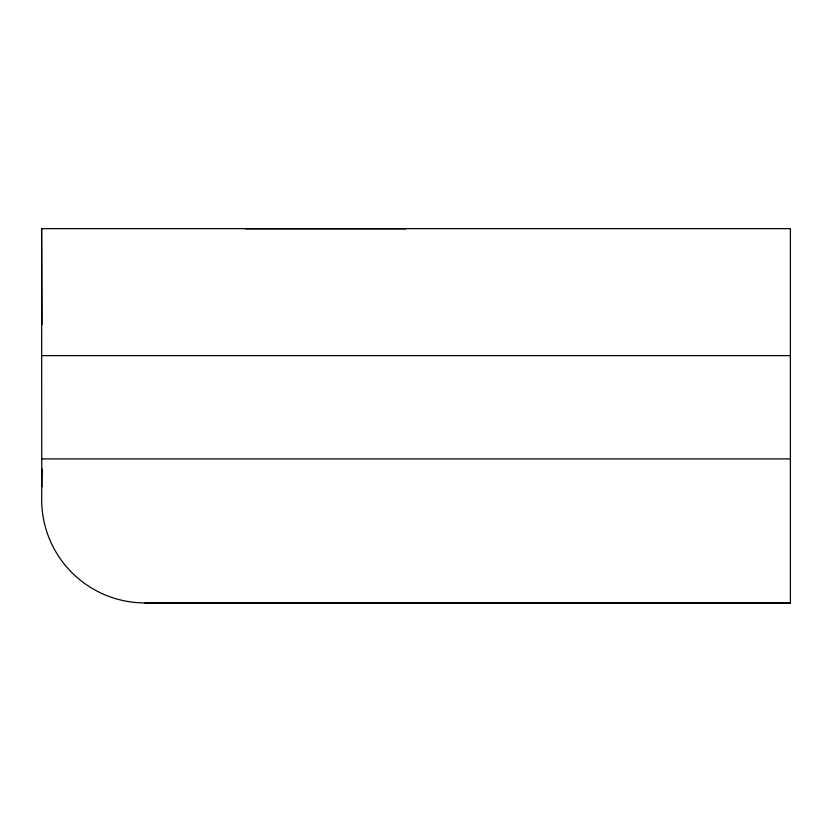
<?xml version="1.0" encoding="UTF-8"?>
<svg xmlns="http://www.w3.org/2000/svg" width="832" height="832" viewBox="0 0 832 832"><rect width="100%" height="100%" fill="white"/><g stroke="black" fill="none" stroke-linecap="round" stroke-linejoin="round"><path stroke-width="1.25" d="M41.756 486.866L41.683 499.626A103.282 103.282 0 0 0 144.966 602.919L790.4 603.335L790.4 228.665L41.6 228.665L41.756 486.866L42.006 469.082M245.586 228.821L405.673 228.821M41.6 355.628L790.4 355.628M41.6 458.91L790.4 458.91M144.966 602.919L790.4 602.846M41.6 228.665L42.016 324.542"/></g></svg>
